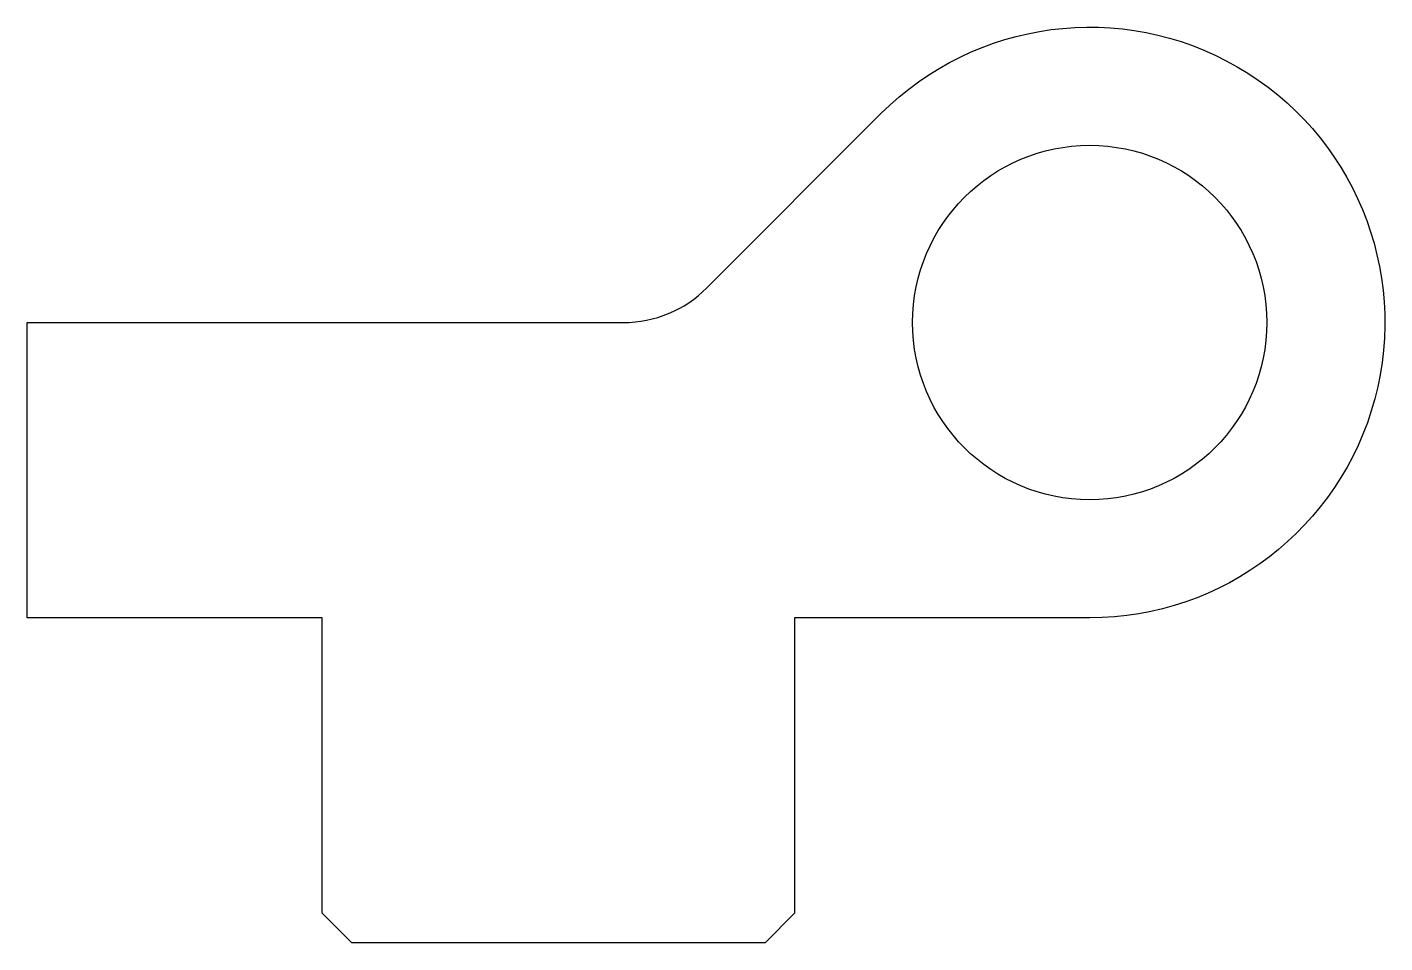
# Model space of a CAD drawing. Header units: millimetres. Extents: x -55 to -32, y -3.5 to 12.
import ezdxf

# ---------------------------------------------------------------- set-up
doc = ezdxf.new("R2010")
doc.units = ezdxf.units.MM
doc.layers.get('0').update_dxf_attribs({"linetype": 'CONTINUOUS'})

msp = doc.modelspace()

# ---------------------------------------------------------------- linework, layer by layer
msp.add_lwpolyline([(-42, -3), (-42.5, -3.5), (-49.5, -3.5), (-50, -3), (-50, 2), (-55, 2), (-55, 7), (-44.899, 7, 0.198912), (-43.485, 7.586), (-40.536, 10.536, -1.496606), (-37, 2), (-42, 2)], format="xyb", close=True)
msp.add_circle((-37, 7), 3)

doc.saveas('drawing.dxf')
